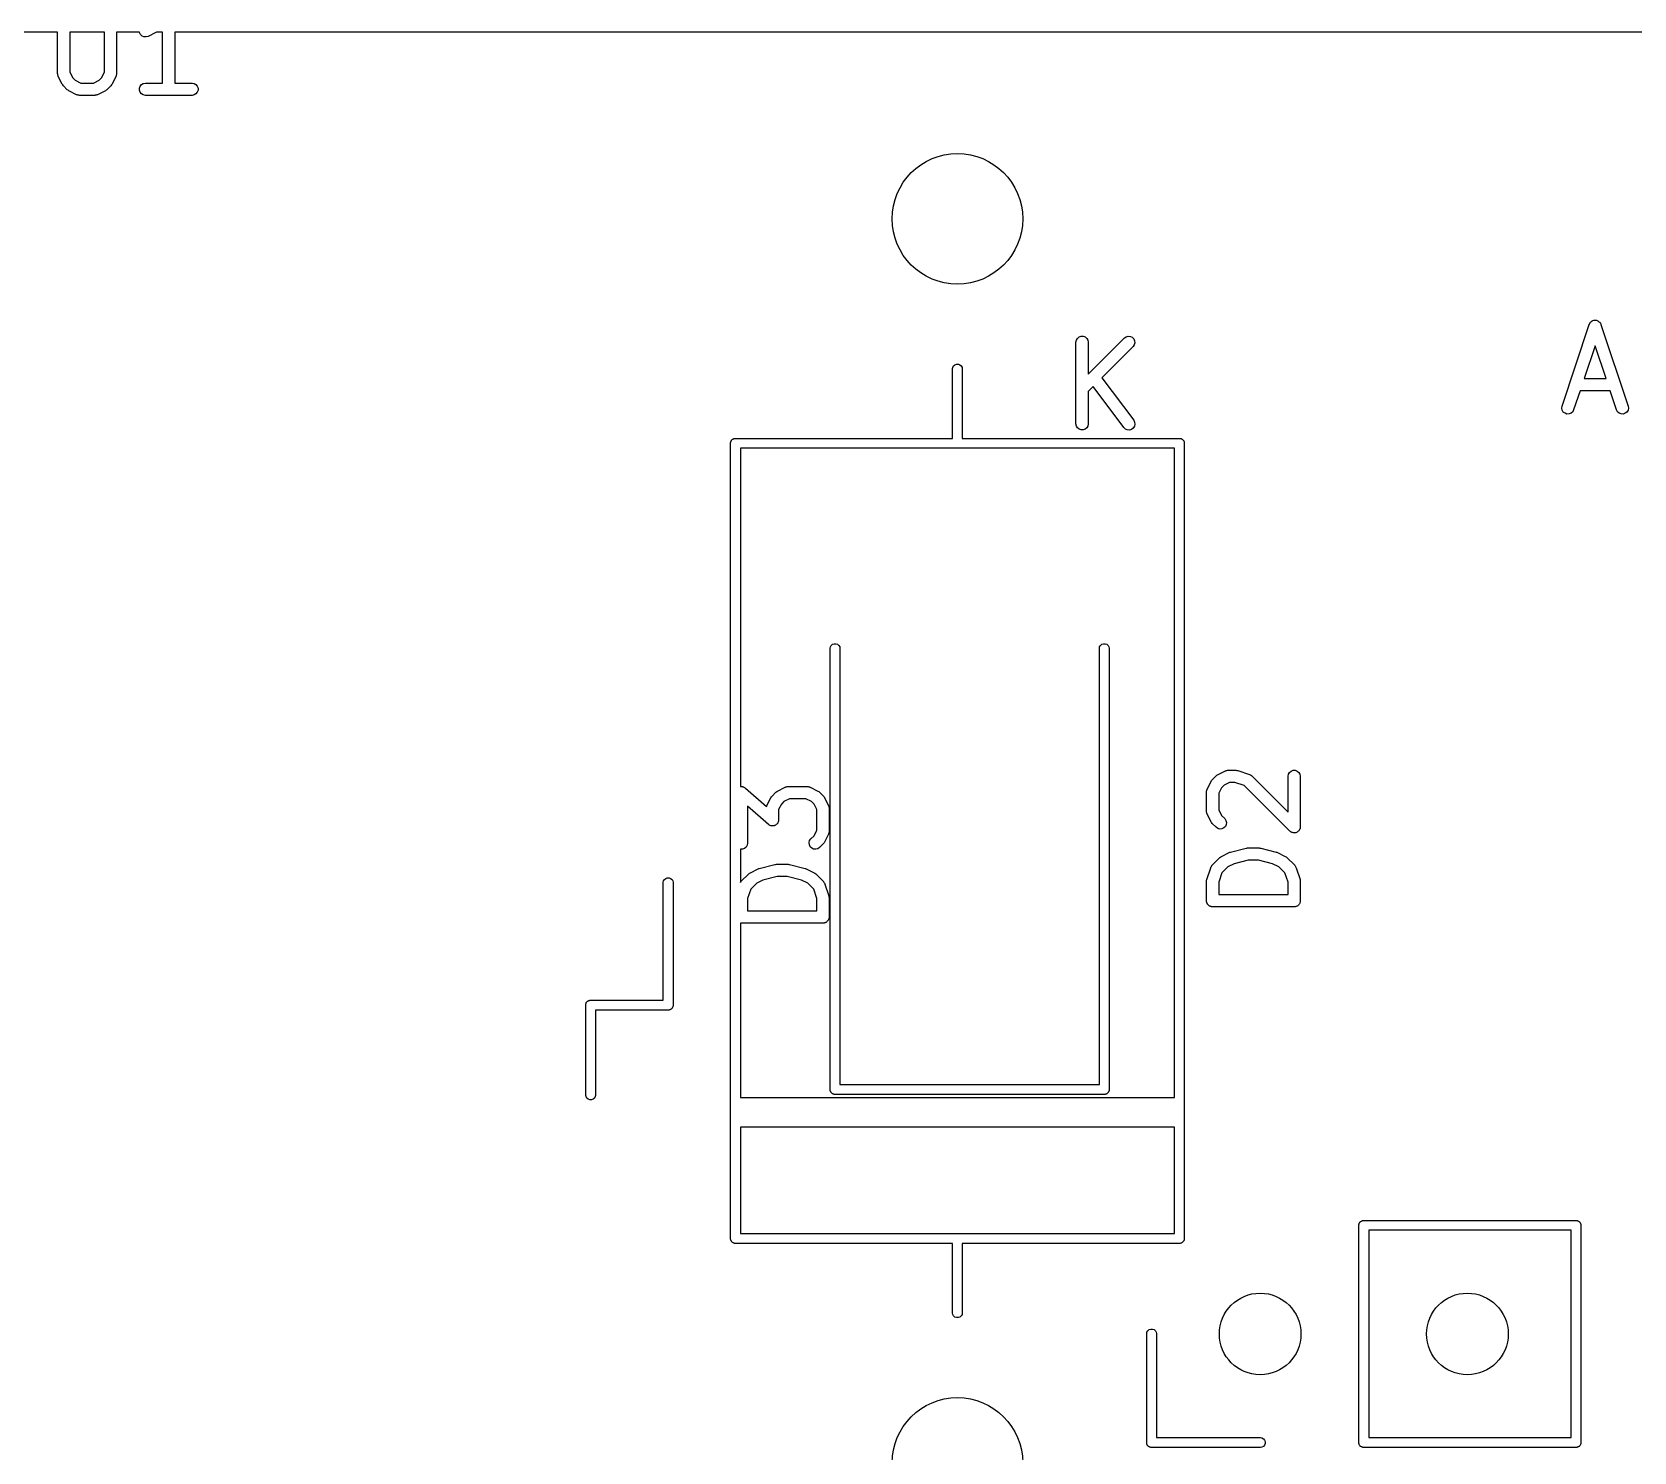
# Model space of a CAD drawing. Extents: x 202.7 to 262.5, y -125.5 to -33.7.
# Drawn here: x 221.56 to 241.19, y -90.47 to -73.07 of the extents above; entities that cross this region are included whole.
import ezdxf

# ---------------------------------------------------------------- set-up
doc = ezdxf.new("R2010")
doc.units = 0
doc.header["$MEASUREMENT"] = 0
doc.layers.add('BLACK', color=7, linetype='CONTINUOUS')

msp = doc.modelspace()

# ---------------------------------------------------------------- linework, layer by layer
at = {"layer": 'BLACK', "linetype": 'CONTINUOUS'}
for p, q in [((221.873, -73.072), (215.155, -73.072)), ((221.873, -73.5819), (221.873, -73.072)), ((222.023, -73.072), (222.023, -73.5642)), ((222.445, -73.072), (222.023, -73.072)), ((222.445, -73.5642), (222.445, -73.072)), ((222.875, -73.072), (222.595, -73.072)), ((222.595, -73.072), (222.595, -73.5819)), ((222.876, -73.0795), (222.875, -73.072)), ((222.888, -73.1028), (222.876, -73.0795)), ((222.907, -73.1207), (222.888, -73.1028)), ((222.931, -73.131), (222.907, -73.1207)), ((222.957, -73.1326), (222.931, -73.131)), ((222.982, -73.1252), (222.957, -73.1326)), ((223.077, -73.0776), (222.982, -73.1252)), ((223.084, -73.072), (223.077, -73.0776)), ((223.159, -73.072), (223.084, -73.072)), ((223.159, -73.6974), (223.159, -73.072)), ((259.685, -73.072), (223.309, -73.072)), ((223.309, -73.072), (223.309, -73.6974)), ((221.874, -73.5862), (221.873, -73.5819)), ((221.874, -73.5905), (221.874, -73.5862)), ((221.876, -73.5989), (221.874, -73.5905)), ((221.878, -73.6076), (221.876, -73.5989)), ((221.88, -73.6113), (221.878, -73.6076)), ((221.881, -73.6154), (221.88, -73.6113)), ((221.929, -73.7107), (221.881, -73.6154)), ((222.023, -73.5642), (222.057, -73.6327)), ((222.41, -73.6327), (222.445, -73.5642)), ((222.587, -73.6154), (222.539, -73.7107)), ((222.588, -73.6113), (222.587, -73.6154)), ((222.59, -73.6076), (222.588, -73.6113)), ((222.592, -73.5989), (222.59, -73.6076)), ((222.594, -73.5905), (222.592, -73.5989)), ((222.595, -73.5819), (222.594, -73.5862)), ((222.594, -73.5862), (222.594, -73.5905)), ((221.936, -73.7203), (221.929, -73.7107)), ((221.943, -73.7302), (221.936, -73.7203)), ((221.99, -73.7778), (221.943, -73.7302)), ((222, -73.7847), (221.99, -73.7778)), ((222.01, -73.7918), (222, -73.7847)), ((222.105, -73.8395), (222.01, -73.7918)), ((222.057, -73.6327), (222.088, -73.6631)), ((222.088, -73.6631), (222.156, -73.6974)), ((222.156, -73.6974), (222.311, -73.6974)), ((222.311, -73.6974), (222.38, -73.6631)), ((222.458, -73.7918), (222.363, -73.8395)), ((222.38, -73.6631), (222.41, -73.6327)), ((222.467, -73.7847), (222.458, -73.7918)), ((222.477, -73.7778), (222.467, -73.7847)), ((222.525, -73.7302), (222.477, -73.7778)), ((222.532, -73.7203), (222.525, -73.7302)), ((222.539, -73.7107), (222.532, -73.7203)), ((222.874, -73.7594), (222.883, -73.7349)), ((222.874, -73.7854), (222.874, -73.7594)), ((222.883, -73.8099), (222.874, -73.7854)), ((222.883, -73.7349), (222.9, -73.7149)), ((222.9, -73.8298), (222.883, -73.8099)), ((222.9, -73.7149), (222.922, -73.7019)), ((222.922, -73.7019), (222.948, -73.6974)), ((222.948, -73.6974), (223.159, -73.6974)), ((223.309, -73.6974), (223.52, -73.6974)), ((223.52, -73.6974), (223.545, -73.7019)), ((223.545, -73.7019), (223.568, -73.7149)), ((223.568, -73.7149), (223.584, -73.7349)), ((223.584, -73.8099), (223.568, -73.8298)), ((223.584, -73.7349), (223.593, -73.7594)), ((223.593, -73.7854), (223.584, -73.8099)), ((223.593, -73.7594), (223.593, -73.7854)), ((222.109, -73.8407), (222.105, -73.8395)), ((222.113, -73.8429), (222.109, -73.8407)), ((222.122, -73.8444), (222.113, -73.8429)), ((222.13, -73.8469), (222.122, -73.8444)), ((222.134, -73.8466), (222.13, -73.8469)), ((222.139, -73.8474), (222.134, -73.8466)), ((222.329, -73.8474), (222.139, -73.8474)), ((222.333, -73.8466), (222.329, -73.8474)), ((222.338, -73.8469), (222.333, -73.8466)), ((222.346, -73.8444), (222.338, -73.8469)), ((222.355, -73.8429), (222.346, -73.8444)), ((222.358, -73.8407), (222.355, -73.8429)), ((222.363, -73.8395), (222.358, -73.8407)), ((222.922, -73.8429), (222.9, -73.8298)), ((222.948, -73.8474), (222.922, -73.8429)), ((223.52, -73.8474), (222.948, -73.8474)), ((223.545, -73.8429), (223.52, -73.8474)), ((223.568, -73.8298), (223.545, -73.8429)), ((240.31, -77.653), (240.643, -76.653)), ((240.643, -76.653), (240.644, -76.6511)), ((240.644, -76.6511), (240.645, -76.6491)), ((240.645, -76.6491), (240.651, -76.6397)), ((240.651, -76.6397), (240.656, -76.63)), ((240.656, -76.63), (240.657, -76.6287)), ((240.657, -76.6287), (240.658, -76.6269)), ((240.658, -76.6269), (240.667, -76.6201)), ((240.667, -76.6201), (240.675, -76.6128)), ((240.675, -76.6128), (240.677, -76.612)), ((240.677, -76.612), (240.679, -76.6107)), ((240.679, -76.6107), (240.689, -76.6072)), ((240.689, -76.6072), (240.7, -76.6032)), ((240.7, -76.6032), (240.702, -76.6031)), ((240.702, -76.6031), (240.704, -76.6025)), ((240.704, -76.6025), (240.715, -76.6028)), ((240.715, -76.6028), (240.726, -76.6025)), ((240.726, -76.6025), (240.728, -76.6031)), ((240.728, -76.6031), (240.73, -76.6032)), ((240.73, -76.6032), (240.74, -76.6072)), ((240.74, -76.6072), (240.75, -76.6107)), ((240.75, -76.6107), (240.752, -76.612)), ((240.752, -76.612), (240.754, -76.6128)), ((240.754, -76.6128), (240.762, -76.6201)), ((240.762, -76.6201), (240.771, -76.6269)), ((240.771, -76.6269), (240.772, -76.6287)), ((240.772, -76.6287), (240.773, -76.63)), ((240.773, -76.63), (240.779, -76.6397)), ((240.779, -76.6397), (240.784, -76.6491)), ((240.784, -76.6491), (240.785, -76.6511)), ((240.785, -76.6511), (240.786, -76.653)), ((240.786, -76.653), (241.119, -77.653)), ((234.353, -76.8724), (234.358, -76.8467)), ((234.353, -77.8724), (234.353, -76.8724)), ((234.358, -76.8467), (234.371, -76.8242)), ((234.371, -76.8242), (234.391, -76.8074)), ((234.391, -76.8074), (234.415, -76.7985)), ((234.415, -76.7985), (234.441, -76.7985)), ((234.441, -76.7985), (234.466, -76.8074)), ((234.466, -76.8074), (234.486, -76.8242)), ((234.486, -76.8242), (234.499, -76.8467)), ((234.499, -76.8467), (234.503, -76.8724)), ((234.503, -77.2627), (234.946, -76.8193)), ((234.503, -76.8724), (234.503, -77.2627)), ((235.053, -76.9254), (234.67, -77.308)), ((234.946, -76.8193), (234.968, -76.8044)), ((234.968, -76.8044), (234.993, -76.7977)), ((234.993, -76.7977), (235.019, -76.7999)), ((235.019, -76.7999), (235.043, -76.8109)), ((235.043, -76.8109), (235.061, -76.8294)), ((235.067, -76.9041), (235.053, -76.9254)), ((235.061, -76.8294), (235.072, -76.853)), ((235.074, -76.8789), (235.067, -76.9041)), ((235.072, -76.853), (235.074, -76.8789)), ((240.715, -76.9138), (240.581, -77.316)), ((240.849, -77.316), (240.715, -76.9138)), ((232.853, -77.1608), (232.87, -77.1472)), ((232.87, -77.1472), (232.889, -77.14)), ((232.889, -77.14), (232.911, -77.14)), ((232.911, -77.14), (232.93, -77.1472)), ((232.93, -77.1472), (232.947, -77.1608)), ((232.84, -77.1948), (232.843, -77.1792)), ((232.84, -78.05), (232.84, -77.1948)), ((232.843, -77.1792), (232.853, -77.1608)), ((232.947, -77.1608), (232.957, -77.1792)), ((232.957, -77.1792), (232.96, -77.1948)), ((232.96, -77.1948), (232.96, -78.05)), ((234.67, -77.308), (235.06, -77.8274)), ((240.581, -77.316), (240.849, -77.316)), ((234.563, -77.4151), (234.503, -77.4749)), ((234.503, -77.4749), (234.503, -77.8724)), ((234.94, -77.9174), (234.563, -77.4151)), ((240.531, -77.466), (240.452, -77.7004)), ((240.899, -77.466), (240.531, -77.466)), ((240.977, -77.7004), (240.899, -77.466)), ((240.306, -77.6787), (240.31, -77.653)), ((240.312, -77.7042), (240.306, -77.6787)), ((240.325, -77.7264), (240.312, -77.7042)), ((240.346, -77.7426), (240.325, -77.7264)), ((240.37, -77.7509), (240.346, -77.7426)), ((240.421, -77.7406), (240.396, -77.7501)), ((240.44, -77.7233), (240.421, -77.7406)), ((240.452, -77.7004), (240.44, -77.7233)), ((240.989, -77.7233), (240.977, -77.7004)), ((241.009, -77.7406), (240.989, -77.7233)), ((241.033, -77.7501), (241.009, -77.7406)), ((241.084, -77.7426), (241.059, -77.7509)), ((241.104, -77.7264), (241.084, -77.7426)), ((241.118, -77.7042), (241.104, -77.7264)), ((241.123, -77.6787), (241.118, -77.7042)), ((241.119, -77.653), (241.123, -77.6787)), ((234.358, -77.898), (234.353, -77.8724)), ((234.371, -77.9206), (234.358, -77.898)), ((234.391, -77.9373), (234.371, -77.9206)), ((234.415, -77.9462), (234.391, -77.9373)), ((234.466, -77.9373), (234.441, -77.9462)), ((234.486, -77.9206), (234.466, -77.9373)), ((234.499, -77.898), (234.486, -77.9206)), ((234.503, -77.8724), (234.499, -77.898)), ((234.959, -77.9352), (234.94, -77.9174)), ((234.982, -77.9454), (234.959, -77.9352)), ((235.054, -77.9237), (235.033, -77.9393)), ((235.068, -77.9018), (235.054, -77.9237)), ((235.06, -77.8274), (235.071, -77.8506)), ((235.074, -77.8765), (235.068, -77.9018)), ((235.071, -77.8506), (235.074, -77.8765)), ((240.396, -77.7501), (240.37, -77.7509)), ((241.059, -77.7509), (241.033, -77.7501)), ((230.12, -78.0994), (230.122, -78.0944)), ((230.12, -78.1047), (230.12, -78.0994)), ((230.12, -78.1048), (230.12, -78.1047)), ((230.12, -87.8394), (230.12, -78.1048)), ((230.122, -78.0944), (230.123, -78.0892)), ((230.123, -78.0892), (230.125, -78.0845)), ((230.125, -78.0845), (230.127, -78.0795)), ((230.127, -78.0795), (230.131, -78.0755)), ((230.131, -78.0755), (230.133, -78.0708)), ((230.133, -78.0708), (230.137, -78.0674)), ((230.137, -78.0674), (230.141, -78.0633)), ((230.141, -78.0633), (230.145, -78.0607)), ((230.145, -78.0607), (230.15, -78.0572)), ((230.15, -78.0572), (230.155, -78.0554)), ((230.155, -78.0554), (230.159, -78.0527)), ((230.159, -78.0527), (230.164, -78.0518)), ((230.164, -78.0518), (230.169, -78.05)), ((230.169, -78.05), (230.175, -78.05)), ((230.175, -78.05), (230.175, -78.05)), ((230.175, -78.05), (232.84, -78.05)), ((232.96, -78.05), (235.625, -78.05)), ((234.441, -77.9462), (234.415, -77.9462)), ((235.008, -77.9468), (234.982, -77.9454)), ((235.033, -77.9393), (235.008, -77.9468)), ((235.625, -78.05), (235.625, -78.05)), ((235.625, -78.05), (235.631, -78.05)), ((235.631, -78.05), (235.636, -78.0518)), ((235.636, -78.0518), (235.641, -78.0527)), ((235.641, -78.0527), (235.645, -78.0554)), ((235.645, -78.0554), (235.65, -78.0572)), ((235.65, -78.0572), (235.655, -78.0607)), ((235.655, -78.0607), (235.659, -78.0633)), ((235.659, -78.0633), (235.663, -78.0674)), ((235.663, -78.0674), (235.667, -78.0708)), ((235.667, -78.0708), (235.669, -78.0755)), ((235.669, -78.0755), (235.673, -78.0795)), ((235.673, -78.0795), (235.675, -78.0845)), ((235.675, -78.0845), (235.677, -78.0892)), ((235.677, -78.0892), (235.678, -78.0944)), ((235.678, -78.0944), (235.68, -78.0994)), ((235.68, -78.0994), (235.68, -78.1047)), ((235.68, -78.1047), (235.68, -78.1048)), ((235.68, -78.1048), (235.68, -87.8552)), ((230.24, -78.17), (230.24, -82.3154)), ((235.56, -78.17), (230.24, -78.17)), ((235.56, -86.125), (235.56, -78.17)), ((231.34, -80.6198), (231.343, -80.6042)), ((231.34, -86.0302), (231.34, -80.6198)), ((231.343, -80.6042), (231.353, -80.5858)), ((231.353, -80.5858), (231.37, -80.5722)), ((231.37, -80.5722), (231.389, -80.565)), ((231.389, -80.565), (231.411, -80.565)), ((231.411, -80.565), (231.43, -80.5722)), ((231.43, -80.5722), (231.447, -80.5858)), ((231.447, -80.5858), (231.457, -80.6042)), ((231.457, -80.6042), (231.46, -80.6198)), ((231.46, -80.6198), (231.46, -85.965)), ((234.64, -80.6198), (234.643, -80.6042)), ((234.64, -85.965), (234.64, -80.6198)), ((234.643, -80.6042), (234.653, -80.5858)), ((234.653, -80.5858), (234.67, -80.5722)), ((234.67, -80.5722), (234.689, -80.565)), ((234.689, -80.565), (234.711, -80.565)), ((234.711, -80.565), (234.73, -80.5722)), ((234.73, -80.5722), (234.747, -80.5858)), ((234.747, -80.5858), (234.757, -80.6042)), ((234.757, -80.6042), (234.76, -80.6198)), ((234.76, -80.6198), (234.76, -86.0302)), ((235.96, -82.3462), (236.008, -82.251)), ((236.008, -82.251), (236.015, -82.2413)), ((236.015, -82.2413), (236.022, -82.2315)), ((236.022, -82.2315), (236.07, -82.1839)), ((236.07, -82.1839), (236.079, -82.177)), ((236.079, -82.177), (236.089, -82.1698)), ((236.089, -82.1698), (236.184, -82.1222)), ((236.184, -82.1222), (236.188, -82.121)), ((236.188, -82.121), (236.192, -82.1188)), ((236.192, -82.1188), (236.201, -82.1173)), ((236.201, -82.1173), (236.209, -82.1148)), ((236.209, -82.1148), (236.214, -82.115)), ((236.214, -82.115), (236.218, -82.1143)), ((236.218, -82.1143), (236.313, -82.1143)), ((236.313, -82.1143), (236.325, -82.1164)), ((236.325, -82.1164), (236.337, -82.1181)), ((236.337, -82.1181), (236.48, -82.1658)), ((236.48, -82.1658), (236.483, -82.1678)), ((236.483, -82.1678), (236.488, -82.1689)), ((236.488, -82.1689), (236.495, -82.174)), ((236.495, -82.174), (236.503, -82.1782)), ((236.503, -82.1782), (236.505, -82.1814)), ((236.505, -82.1814), (236.509, -82.1839)), ((236.509, -82.1839), (236.952, -82.6273)), ((236.952, -82.1893), (236.957, -82.1636)), ((236.952, -82.6273), (236.952, -82.1893)), ((236.957, -82.1636), (236.97, -82.1411)), ((236.97, -82.1411), (236.99, -82.1243)), ((236.99, -82.1243), (237.014, -82.1154)), ((237.014, -82.1154), (237.04, -82.1154)), ((237.04, -82.1154), (237.065, -82.1243)), ((237.065, -82.1243), (237.085, -82.1411)), ((237.085, -82.1411), (237.098, -82.1636)), ((237.098, -82.1636), (237.102, -82.1893)), ((237.102, -82.1893), (237.102, -82.8083)), ((230.24, -82.3154), (230.247, -82.3154)), ((230.247, -82.3154), (230.254, -82.3143)), ((230.254, -82.3143), (230.26, -82.3154)), ((230.26, -82.3154), (230.265, -82.3154)), ((230.265, -82.3154), (230.272, -82.3179)), ((230.272, -82.3179), (230.279, -82.3194)), ((230.279, -82.3194), (230.284, -82.3224)), ((230.284, -82.3224), (230.29, -82.3243)), ((230.29, -82.3243), (230.295, -82.329)), ((230.295, -82.329), (230.302, -82.3328)), ((230.302, -82.3328), (230.562, -82.5603)), ((230.566, -82.5462), (230.614, -82.451)), ((230.614, -82.451), (230.621, -82.4413)), ((230.621, -82.4413), (230.628, -82.4315)), ((230.628, -82.4315), (230.676, -82.3839)), ((230.676, -82.3839), (230.685, -82.377)), ((230.685, -82.377), (230.695, -82.3698)), ((230.695, -82.3698), (230.79, -82.3222)), ((230.79, -82.3222), (230.794, -82.321)), ((230.794, -82.321), (230.798, -82.3188)), ((230.798, -82.3188), (230.807, -82.3173)), ((230.807, -82.3173), (230.815, -82.3148)), ((230.815, -82.3148), (230.82, -82.315)), ((230.82, -82.315), (230.824, -82.3143)), ((230.824, -82.3143), (231.062, -82.3143)), ((231.062, -82.3143), (231.066, -82.315)), ((231.066, -82.315), (231.07, -82.3148)), ((231.07, -82.3148), (231.079, -82.3173)), ((231.079, -82.3173), (231.088, -82.3188)), ((231.088, -82.3188), (231.091, -82.321)), ((231.091, -82.321), (231.095, -82.3222)), ((231.095, -82.3222), (231.191, -82.3698)), ((231.191, -82.3698), (231.2, -82.377)), ((231.2, -82.377), (231.21, -82.3839)), ((231.21, -82.3839), (231.258, -82.4315)), ((231.258, -82.4315), (231.265, -82.4413)), ((231.265, -82.4413), (231.272, -82.451)), ((231.272, -82.451), (231.319, -82.5462)), ((235.952, -82.3798), (235.953, -82.3755)), ((235.952, -82.6179), (235.952, -82.3798)), ((235.953, -82.3712), (235.955, -82.3628)), ((235.953, -82.3755), (235.953, -82.3712)), ((235.955, -82.3628), (235.957, -82.3541)), ((235.957, -82.3541), (235.959, -82.3504)), ((235.959, -82.3504), (235.96, -82.3462)), ((236.137, -82.3289), (236.102, -82.3975)), ((236.102, -82.3975), (236.102, -82.6002)), ((236.167, -82.2985), (236.137, -82.3289)), ((236.236, -82.2643), (236.167, -82.2985)), ((236.301, -82.2643), (236.236, -82.2643)), ((236.415, -82.3025), (236.301, -82.2643)), ((236.974, -82.8614), (236.415, -82.3025)), ((230.584, -82.7791), (230.327, -82.5546)), ((230.327, -82.5546), (230.327, -83.0083)), ((230.562, -82.5603), (230.563, -82.5541)), ((230.563, -82.5541), (230.565, -82.5504)), ((230.565, -82.5504), (230.566, -82.5462)), ((230.743, -82.5289), (230.708, -82.5975)), ((230.708, -82.5975), (230.708, -82.7226)), ((230.773, -82.4985), (230.743, -82.5289)), ((230.842, -82.4643), (230.773, -82.4985)), ((231.044, -82.4643), (230.842, -82.4643)), ((231.113, -82.4985), (231.044, -82.4643)), ((231.143, -82.5289), (231.113, -82.4985)), ((231.177, -82.5975), (231.143, -82.5289)), ((231.177, -82.8478), (231.177, -82.5975)), ((231.319, -82.5462), (231.321, -82.5504)), ((231.321, -82.5504), (231.323, -82.5541)), ((231.323, -82.5541), (231.324, -82.5628)), ((231.324, -82.5628), (231.327, -82.5712)), ((231.327, -82.5712), (231.327, -82.5755)), ((231.327, -82.5755), (231.327, -82.5798)), ((231.327, -82.5798), (231.327, -82.8655)), ((235.953, -82.6221), (235.952, -82.6179)), ((235.953, -82.6264), (235.953, -82.6221)), ((235.955, -82.6349), (235.953, -82.6264)), ((235.957, -82.6435), (235.955, -82.6349)), ((235.959, -82.6473), (235.957, -82.6435)), ((235.96, -82.6514), (235.959, -82.6473)), ((236.102, -82.6002), (236.137, -82.6687)), ((230.59, -82.7829), (230.584, -82.7791)), ((230.596, -82.7876), (230.59, -82.7829)), ((230.601, -82.7896), (230.596, -82.7876)), ((230.606, -82.7925), (230.601, -82.7896)), ((230.613, -82.794), (230.606, -82.7925)), ((230.62, -82.7965), (230.613, -82.794)), ((230.626, -82.7965), (230.62, -82.7965)), ((230.632, -82.7976), (230.626, -82.7965)), ((230.639, -82.7965), (230.632, -82.7976)), ((230.646, -82.7965), (230.639, -82.7965)), ((230.652, -82.7945), (230.646, -82.7965)), ((230.658, -82.7936), (230.652, -82.7945)), ((230.664, -82.7901), (230.658, -82.7936)), ((230.671, -82.7876), (230.664, -82.7901)), ((230.675, -82.7838), (230.671, -82.7876)), ((230.68, -82.7811), (230.675, -82.7838)), ((230.685, -82.7755), (230.68, -82.7811)), ((230.691, -82.7708), (230.685, -82.7755)), ((230.694, -82.7658), (230.691, -82.7708)), ((230.697, -82.7615), (230.694, -82.7658)), ((230.7, -82.7546), (230.697, -82.7615)), ((230.704, -82.7483), (230.7, -82.7546)), ((230.705, -82.7426), (230.704, -82.7483)), ((230.707, -82.7372), (230.705, -82.7426)), ((230.708, -82.7226), (230.707, -82.7298)), ((230.707, -82.7298), (230.707, -82.7372)), ((236.008, -82.7466), (235.96, -82.6514)), ((236.015, -82.7563), (236.008, -82.7466)), ((236.022, -82.7661), (236.015, -82.7563)), ((236.07, -82.8137), (236.022, -82.7661)), ((236.091, -82.8287), (236.07, -82.8137)), ((236.116, -82.8354), (236.091, -82.8287)), ((236.142, -82.8332), (236.116, -82.8354)), ((236.137, -82.6687), (236.176, -82.7077)), ((236.166, -82.8222), (236.142, -82.8332)), ((236.184, -82.8037), (236.166, -82.8222)), ((236.176, -82.7077), (236.191, -82.729)), ((236.195, -82.7801), (236.184, -82.8037)), ((236.191, -82.729), (236.197, -82.7542)), ((236.197, -82.7542), (236.195, -82.7801)), ((237.093, -82.8425), (237.089, -82.8514)), ((237.098, -82.834), (237.093, -82.8425)), ((237.1, -82.8277), (237.098, -82.8307)), ((237.098, -82.8307), (237.098, -82.834)), ((237.101, -82.818), (237.1, -82.8277)), ((237.102, -82.8083), (237.101, -82.818)), ((230.323, -83.034), (230.31, -83.0565)), ((230.327, -83.0083), (230.323, -83.034)), ((231.082, -83.0018), (231.089, -82.9766)), ((231.085, -83.0277), (231.082, -83.0018)), ((231.096, -83.0514), (231.085, -83.0277)), ((231.089, -82.9766), (231.104, -82.9553)), ((231.104, -82.9553), (231.143, -82.9163)), ((231.143, -82.9163), (231.177, -82.8478)), ((231.258, -83.0137), (231.21, -83.0614)), ((231.265, -83.0039), (231.258, -83.0137)), ((231.272, -82.9943), (231.265, -83.0039)), ((231.319, -82.899), (231.272, -82.9943)), ((231.321, -82.8949), (231.319, -82.899)), ((231.323, -82.8911), (231.321, -82.8949)), ((231.324, -82.8825), (231.323, -82.8911)), ((231.327, -82.8741), (231.324, -82.8825)), ((231.327, -82.8655), (231.327, -82.8697)), ((231.327, -82.8697), (231.327, -82.8741)), ((236.982, -82.867), (236.974, -82.8614)), ((236.99, -82.8733), (236.982, -82.867)), ((236.993, -82.8744), (236.99, -82.8733)), ((236.996, -82.8763), (236.993, -82.8744)), ((237.005, -82.8788), (236.996, -82.8763)), ((237.014, -82.8822), (237.005, -82.8788)), ((237.018, -82.8822), (237.014, -82.8822)), ((237.021, -82.883), (237.018, -82.8822)), ((237.031, -82.8822), (237.021, -82.883)), ((237.04, -82.8822), (237.031, -82.8822)), ((237.044, -82.8811), (237.04, -82.8822)), ((237.047, -82.8808), (237.044, -82.8811)), ((237.056, -82.8766), (237.047, -82.8808)), ((237.065, -82.8733), (237.056, -82.8766)), ((237.067, -82.8712), (237.065, -82.8733)), ((237.07, -82.8698), (237.067, -82.8712)), ((237.077, -82.8628), (237.07, -82.8698)), ((237.085, -82.8565), (237.077, -82.8628)), ((237.086, -82.8537), (237.085, -82.8565)), ((237.089, -82.8514), (237.086, -82.8537)), ((230.265, -83.0822), (230.24, -83.0822)), ((230.24, -83.0822), (230.24, -83.4878)), ((230.29, -83.0733), (230.265, -83.0822)), ((230.31, -83.0565), (230.29, -83.0733)), ((231.114, -83.0698), (231.096, -83.0514)), ((231.138, -83.0808), (231.114, -83.0698)), ((231.164, -83.083), (231.138, -83.0808)), ((231.189, -83.0763), (231.164, -83.083)), ((231.21, -83.0614), (231.189, -83.0763)), ((236.022, -83.2791), (236.117, -83.1839)), ((236.117, -83.1839), (236.127, -83.177)), ((236.127, -83.177), (236.137, -83.1698)), ((236.137, -83.1698), (236.232, -83.1222)), ((236.232, -83.1222), (236.24, -83.1199)), ((236.24, -83.1199), (236.247, -83.1165)), ((236.247, -83.1165), (236.438, -83.0689)), ((236.465, -83.2167), (236.292, -83.26)), ((236.438, -83.0689), (236.447, -83.0683)), ((236.447, -83.0683), (236.456, -83.0667)), ((236.456, -83.0667), (236.599, -83.0667)), ((236.59, -83.2167), (236.465, -83.2167)), ((236.763, -83.26), (236.59, -83.2167)), ((236.599, -83.0667), (236.608, -83.0683)), ((236.608, -83.0683), (236.617, -83.0689)), ((236.617, -83.0689), (236.807, -83.1165)), ((236.807, -83.1165), (236.815, -83.1199)), ((236.815, -83.1199), (236.823, -83.1222)), ((236.823, -83.1222), (236.918, -83.1698)), ((236.918, -83.1698), (236.928, -83.177)), ((236.928, -83.177), (236.938, -83.1839)), ((236.938, -83.1839), (237.033, -83.2791)), ((229.325, -83.4392), (229.344, -83.432)), ((229.344, -83.432), (229.366, -83.432)), ((229.366, -83.432), (229.385, -83.4392)), ((230.247, -83.4791), (230.342, -83.3839)), ((230.342, -83.3839), (230.352, -83.377)), ((230.352, -83.377), (230.362, -83.3698)), ((230.362, -83.3698), (230.457, -83.3222)), ((230.457, -83.3222), (230.465, -83.3199)), ((230.465, -83.3199), (230.472, -83.3165)), ((230.472, -83.3165), (230.663, -83.2689)), ((230.69, -83.4167), (230.517, -83.46)), ((230.663, -83.2689), (230.672, -83.2683)), ((230.672, -83.2683), (230.681, -83.2667)), ((230.681, -83.2667), (230.824, -83.2667)), ((230.815, -83.4167), (230.69, -83.4167)), ((230.988, -83.46), (230.815, -83.4167)), ((230.824, -83.2667), (230.833, -83.2683)), ((230.833, -83.2683), (230.842, -83.2689)), ((230.842, -83.2689), (231.032, -83.3165)), ((231.032, -83.3165), (231.04, -83.3199)), ((231.04, -83.3199), (231.048, -83.3222)), ((231.048, -83.3222), (231.143, -83.3698)), ((231.143, -83.3698), (231.153, -83.377)), ((231.153, -83.377), (231.163, -83.3839)), ((231.163, -83.3839), (231.258, -83.4791)), ((235.956, -83.4513), (236.004, -83.3084)), ((236.004, -83.3084), (236.006, -83.3046)), ((236.006, -83.3046), (236.007, -83.3004)), ((236.007, -83.3004), (236.012, -83.2932)), ((236.012, -83.2932), (236.016, -83.2855)), ((236.016, -83.2855), (236.019, -83.2826)), ((236.019, -83.2826), (236.022, -83.2791)), ((236.141, -83.3727), (236.102, -83.4872)), ((236.215, -83.2985), (236.141, -83.3727)), ((236.292, -83.26), (236.215, -83.2985)), ((236.84, -83.2985), (236.763, -83.26)), ((236.914, -83.3727), (236.84, -83.2985)), ((236.952, -83.4872), (236.914, -83.3727)), ((237.033, -83.2791), (237.035, -83.2827)), ((237.035, -83.2827), (237.039, -83.2855)), ((237.039, -83.2855), (237.043, -83.2932)), ((237.043, -83.2932), (237.048, -83.3004)), ((237.048, -83.3004), (237.049, -83.3046)), ((237.049, -83.3046), (237.051, -83.3084)), ((237.051, -83.3084), (237.099, -83.4513)), ((229.295, -83.4868), (229.298, -83.4712)), ((229.295, -84.932), (229.295, -83.4868)), ((229.298, -83.4712), (229.308, -83.4528)), ((229.308, -83.4528), (229.325, -83.4392)), ((229.385, -83.4392), (229.402, -83.4528)), ((229.402, -83.4528), (229.412, -83.4712)), ((229.412, -83.4712), (229.415, -83.4868)), ((229.415, -83.4868), (229.415, -84.9972)), ((230.24, -83.4878), (230.241, -83.4855)), ((230.241, -83.4855), (230.244, -83.4826)), ((230.244, -83.4826), (230.247, -83.4791)), ((230.366, -83.5727), (230.327, -83.6872)), ((230.44, -83.4985), (230.366, -83.5727)), ((230.517, -83.46), (230.44, -83.4985)), ((231.065, -83.4985), (230.988, -83.46)), ((231.139, -83.5727), (231.065, -83.4985)), ((231.177, -83.6872), (231.139, -83.5727)), ((231.258, -83.4791), (231.26, -83.4827)), ((231.26, -83.4827), (231.264, -83.4855)), ((231.264, -83.4855), (231.268, -83.4932)), ((231.268, -83.4932), (231.273, -83.5004)), ((231.273, -83.5004), (231.274, -83.5046)), ((231.274, -83.5046), (231.276, -83.5084)), ((231.276, -83.5084), (231.324, -83.6513)), ((235.952, -83.475), (235.954, -83.4632)), ((235.952, -83.7131), (235.952, -83.475)), ((235.954, -83.4632), (235.956, -83.4513)), ((236.102, -83.4872), (236.102, -83.6381)), ((236.952, -83.6381), (236.952, -83.4872)), ((237.099, -83.4513), (237.1, -83.4632)), ((237.1, -83.4632), (237.102, -83.475)), ((237.102, -83.475), (237.102, -83.7131)), ((230.327, -83.6872), (230.327, -83.8381)), ((231.177, -83.8381), (231.177, -83.6872)), ((231.324, -83.6513), (231.325, -83.6632)), ((231.325, -83.6632), (231.327, -83.675)), ((231.327, -83.675), (231.327, -83.9131)), ((235.954, -83.7196), (235.952, -83.7131)), ((235.954, -83.7261), (235.954, -83.7196)), ((235.956, -83.7323), (235.954, -83.7261)), ((235.957, -83.7387), (235.956, -83.7323)), ((235.96, -83.7444), (235.957, -83.7387)), ((235.962, -83.7506), (235.96, -83.7444)), ((235.967, -83.7556), (235.962, -83.7506)), ((235.97, -83.7613), (235.967, -83.7556)), ((235.975, -83.7655), (235.97, -83.7613)), ((235.979, -83.7705), (235.975, -83.7655)), ((235.985, -83.7738), (235.979, -83.7705)), ((235.99, -83.778), (235.985, -83.7738)), ((235.996, -83.7803), (235.99, -83.778)), ((236.002, -83.7836), (235.996, -83.7803)), ((236.008, -83.7847), (236.002, -83.7836)), ((236.014, -83.787), (236.008, -83.7847)), ((236.021, -83.787), (236.014, -83.787)), ((236.027, -83.7881), (236.021, -83.787)), ((237.027, -83.7881), (236.027, -83.7881)), ((236.102, -83.6381), (236.952, -83.6381)), ((237.034, -83.787), (237.027, -83.7881)), ((237.04, -83.787), (237.034, -83.787)), ((237.047, -83.7847), (237.04, -83.787)), ((237.053, -83.7836), (237.047, -83.7847)), ((237.059, -83.7803), (237.053, -83.7836)), ((237.065, -83.778), (237.059, -83.7803)), ((237.07, -83.7738), (237.065, -83.778)), ((237.076, -83.7705), (237.07, -83.7738)), ((237.08, -83.7655), (237.076, -83.7705)), ((237.085, -83.7613), (237.08, -83.7655)), ((237.088, -83.7556), (237.085, -83.7613)), ((237.092, -83.7506), (237.088, -83.7556)), ((237.095, -83.7444), (237.092, -83.7506)), ((237.098, -83.7387), (237.095, -83.7444)), ((237.099, -83.7323), (237.098, -83.7387)), ((237.101, -83.7261), (237.099, -83.7323)), ((237.102, -83.7131), (237.101, -83.7196)), ((237.101, -83.7196), (237.101, -83.7261)), ((230.246, -83.987), (230.24, -83.987)), ((230.24, -83.987), (230.24, -86.125)), ((230.252, -83.9881), (230.246, -83.987)), ((231.252, -83.9881), (230.252, -83.9881)), ((230.327, -83.8381), (231.177, -83.8381)), ((231.259, -83.987), (231.252, -83.9881)), ((231.265, -83.987), (231.259, -83.987)), ((231.272, -83.9847), (231.265, -83.987)), ((231.278, -83.9836), (231.272, -83.9847)), ((231.284, -83.9803), (231.278, -83.9836)), ((231.29, -83.978), (231.284, -83.9803)), ((231.295, -83.9738), (231.29, -83.978)), ((231.301, -83.9705), (231.295, -83.9738)), ((231.305, -83.9655), (231.301, -83.9705)), ((231.31, -83.9613), (231.305, -83.9655)), ((231.313, -83.9556), (231.31, -83.9613)), ((231.317, -83.9506), (231.313, -83.9556)), ((231.32, -83.9444), (231.317, -83.9506)), ((231.323, -83.9387), (231.32, -83.9444)), ((231.324, -83.9323), (231.323, -83.9387)), ((231.326, -83.9261), (231.324, -83.9323)), ((231.327, -83.9131), (231.326, -83.9196)), ((231.326, -83.9196), (231.326, -83.9261)), ((228.345, -84.9814), (228.347, -84.9764)), ((228.345, -84.9867), (228.345, -84.9814)), ((228.345, -84.9868), (228.345, -84.9867)), ((228.345, -86.0972), (228.345, -84.9868)), ((228.347, -84.9764), (228.348, -84.9712)), ((228.348, -84.9712), (228.35, -84.9665)), ((228.35, -84.9665), (228.352, -84.9615)), ((228.352, -84.9615), (228.356, -84.9575)), ((228.356, -84.9575), (228.358, -84.9528)), ((228.358, -84.9528), (228.362, -84.9494)), ((228.362, -84.9494), (228.366, -84.9453)), ((228.366, -84.9453), (228.37, -84.9427)), ((228.37, -84.9427), (228.375, -84.9392)), ((228.375, -84.9392), (228.38, -84.9374)), ((228.38, -84.9374), (228.384, -84.9347)), ((228.384, -84.9347), (228.389, -84.9338)), ((228.389, -84.9338), (228.394, -84.932)), ((228.394, -84.932), (228.4, -84.932)), ((228.4, -84.932), (228.4, -84.932)), ((228.4, -84.932), (229.295, -84.932)), ((229.415, -85.0026), (229.413, -85.0076)), ((229.415, -84.9972), (229.415, -84.9973)), ((229.415, -84.9973), (229.415, -85.0026)), ((229.36, -85.052), (228.465, -85.052)), ((228.465, -85.052), (228.465, -86.0972)), ((229.366, -85.052), (229.36, -85.052)), ((229.36, -85.052), (229.36, -85.052)), ((229.371, -85.0502), (229.366, -85.052)), ((229.376, -85.0493), (229.371, -85.0502)), ((229.38, -85.0466), (229.376, -85.0493)), ((229.385, -85.0448), (229.38, -85.0466)), ((229.39, -85.0413), (229.385, -85.0448)), ((229.394, -85.0387), (229.39, -85.0413)), ((229.398, -85.0346), (229.394, -85.0387)), ((229.402, -85.0312), (229.398, -85.0346)), ((229.404, -85.0265), (229.402, -85.0312)), ((229.408, -85.0225), (229.404, -85.0265)), ((229.41, -85.0175), (229.408, -85.0225)), ((229.412, -85.0128), (229.41, -85.0175)), ((229.413, -85.0076), (229.412, -85.0128)), ((231.46, -85.965), (234.64, -85.965)), ((228.348, -86.1128), (228.345, -86.0972)), ((228.358, -86.1312), (228.348, -86.1128)), ((228.375, -86.1448), (228.358, -86.1312)), ((228.394, -86.152), (228.375, -86.1448)), ((228.416, -86.152), (228.394, -86.152)), ((228.435, -86.1448), (228.416, -86.152)), ((228.452, -86.1312), (228.435, -86.1448)), ((228.462, -86.1128), (228.452, -86.1312)), ((228.465, -86.0972), (228.462, -86.1128)), ((230.24, -86.125), (235.56, -86.125)), ((231.34, -86.0303), (231.34, -86.0302)), ((231.34, -86.0356), (231.34, -86.0303)), ((231.342, -86.0406), (231.34, -86.0356)), ((231.343, -86.0458), (231.342, -86.0406)), ((231.345, -86.0505), (231.343, -86.0458)), ((231.347, -86.0555), (231.345, -86.0505)), ((231.351, -86.0595), (231.347, -86.0555)), ((231.353, -86.0642), (231.351, -86.0595)), ((231.357, -86.0676), (231.353, -86.0642)), ((231.361, -86.0717), (231.357, -86.0676)), ((231.365, -86.0743), (231.361, -86.0717)), ((231.37, -86.0778), (231.365, -86.0743)), ((231.375, -86.0796), (231.37, -86.0778)), ((231.379, -86.0823), (231.375, -86.0796)), ((231.384, -86.0832), (231.379, -86.0823)), ((231.389, -86.085), (231.384, -86.0832)), ((231.395, -86.085), (231.389, -86.085)), ((234.705, -86.085), (231.395, -86.085)), ((231.395, -86.085), (231.395, -86.085)), ((234.711, -86.085), (234.705, -86.085)), ((234.705, -86.085), (234.705, -86.085)), ((234.716, -86.0832), (234.711, -86.085)), ((234.721, -86.0823), (234.716, -86.0832)), ((234.725, -86.0796), (234.721, -86.0823)), ((234.73, -86.0778), (234.725, -86.0796)), ((234.735, -86.0743), (234.73, -86.0778)), ((234.739, -86.0717), (234.735, -86.0743)), ((234.743, -86.0676), (234.739, -86.0717)), ((234.747, -86.0642), (234.743, -86.0676)), ((234.749, -86.0595), (234.747, -86.0642)), ((234.753, -86.0555), (234.749, -86.0595)), ((234.755, -86.0505), (234.753, -86.0555)), ((234.757, -86.0458), (234.755, -86.0505)), ((234.758, -86.0406), (234.757, -86.0458)), ((234.76, -86.0356), (234.758, -86.0406)), ((234.76, -86.0302), (234.76, -86.0303)), ((234.76, -86.0303), (234.76, -86.0356)), ((230.24, -86.485), (230.24, -87.79)), ((235.56, -86.485), (230.24, -86.485)), ((235.56, -87.79), (235.56, -86.485)), ((237.82, -87.6794), (237.822, -87.6744)), ((237.82, -87.6848), (237.82, -87.6794)), ((237.82, -90.3552), (237.82, -87.6848)), ((237.822, -87.6744), (237.823, -87.6692)), ((237.823, -87.6692), (237.825, -87.6646)), ((237.825, -87.6646), (237.827, -87.6595)), ((237.827, -87.6595), (237.831, -87.6554)), ((237.831, -87.6554), (237.833, -87.6508)), ((237.833, -87.6508), (237.837, -87.6474)), ((237.837, -87.6474), (237.841, -87.6433)), ((237.841, -87.6433), (237.845, -87.6407)), ((237.845, -87.6407), (237.85, -87.6372)), ((237.85, -87.6372), (237.855, -87.6354)), ((237.855, -87.6354), (237.859, -87.6327)), ((237.859, -87.6327), (237.864, -87.6318)), ((237.864, -87.6318), (237.869, -87.63)), ((237.869, -87.63), (237.875, -87.63)), ((237.875, -87.63), (237.875, -87.63)), ((237.875, -87.63), (240.485, -87.63)), ((237.94, -87.75), (237.94, -90.29)), ((240.42, -87.75), (237.94, -87.75)), ((240.42, -90.29), (240.42, -87.75)), ((240.485, -87.63), (240.491, -87.63)), ((240.485, -87.63), (240.485, -87.63)), ((240.491, -87.63), (240.496, -87.6318)), ((240.496, -87.6318), (240.501, -87.6327)), ((240.501, -87.6327), (240.505, -87.6354)), ((240.505, -87.6354), (240.51, -87.6372)), ((240.51, -87.6372), (240.515, -87.6407)), ((240.515, -87.6407), (240.519, -87.6433)), ((240.519, -87.6433), (240.523, -87.6474)), ((240.523, -87.6474), (240.527, -87.6508)), ((240.527, -87.6508), (240.529, -87.6555)), ((240.529, -87.6555), (240.533, -87.6595)), ((240.533, -87.6595), (240.535, -87.6645)), ((240.535, -87.6645), (240.537, -87.6692)), ((240.537, -87.6692), (240.538, -87.6744)), ((240.538, -87.6744), (240.54, -87.6794)), ((240.54, -87.6794), (240.54, -87.6847)), ((240.54, -87.6847), (240.54, -87.6848)), ((240.54, -87.6848), (240.54, -90.3552)), ((230.12, -87.8606), (230.12, -87.8394)), ((230.122, -87.8656), (230.12, -87.8606)), ((230.123, -87.8708), (230.122, -87.8656)), ((230.125, -87.8755), (230.123, -87.8708)), ((230.127, -87.8805), (230.125, -87.8755)), ((230.131, -87.8845), (230.127, -87.8805)), ((230.133, -87.8892), (230.131, -87.8845)), ((230.137, -87.8926), (230.133, -87.8892)), ((230.141, -87.8967), (230.137, -87.8926)), ((230.145, -87.8993), (230.141, -87.8967)), ((230.15, -87.9028), (230.145, -87.8993)), ((230.155, -87.9046), (230.15, -87.9028)), ((230.159, -87.9073), (230.155, -87.9046)), ((230.164, -87.9082), (230.159, -87.9073)), ((230.169, -87.91), (230.164, -87.9082)), ((230.175, -87.91), (230.169, -87.91)), ((232.84, -87.91), (230.175, -87.91)), ((230.175, -87.91), (230.175, -87.91)), ((230.24, -87.79), (235.56, -87.79)), ((232.84, -88.7652), (232.84, -87.91)), ((235.625, -87.91), (232.96, -87.91)), ((232.96, -87.91), (232.96, -88.7652)), ((235.631, -87.91), (235.625, -87.91)), ((235.625, -87.91), (235.625, -87.91)), ((235.636, -87.9082), (235.631, -87.91)), ((235.641, -87.9073), (235.636, -87.9082)), ((235.645, -87.9046), (235.641, -87.9073)), ((235.65, -87.9028), (235.645, -87.9046)), ((235.655, -87.8993), (235.65, -87.9028)), ((235.659, -87.8967), (235.655, -87.8993)), ((235.663, -87.8926), (235.659, -87.8967)), ((235.667, -87.8892), (235.663, -87.8926)), ((235.669, -87.8845), (235.667, -87.8892)), ((235.673, -87.8805), (235.669, -87.8845)), ((235.675, -87.8755), (235.673, -87.8805)), ((235.677, -87.8708), (235.675, -87.8755)), ((235.678, -87.8656), (235.677, -87.8708)), ((235.68, -87.8606), (235.678, -87.8656)), ((235.68, -87.8552), (235.68, -87.8553)), ((235.68, -87.8553), (235.68, -87.8606)), ((232.843, -88.7808), (232.84, -88.7652)), ((232.853, -88.7992), (232.843, -88.7808)), ((232.87, -88.8128), (232.853, -88.7992)), ((232.889, -88.82), (232.87, -88.8128)), ((232.911, -88.82), (232.889, -88.82)), ((232.93, -88.8128), (232.911, -88.82)), ((232.947, -88.7992), (232.93, -88.8128)), ((232.957, -88.7808), (232.947, -88.7992)), ((232.96, -88.7652), (232.957, -88.7808)), ((235.22, -89.0148), (235.223, -88.9992)), ((235.22, -90.3552), (235.22, -89.0148)), ((235.223, -88.9992), (235.233, -88.9808)), ((235.233, -88.9808), (235.25, -88.9672)), ((235.25, -88.9672), (235.269, -88.96)), ((235.269, -88.96), (235.291, -88.96)), ((235.291, -88.96), (235.31, -88.9672)), ((235.31, -88.9672), (235.327, -88.9808)), ((235.327, -88.9808), (235.337, -88.9992)), ((235.337, -88.9992), (235.34, -89.0148)), ((235.34, -89.0148), (235.34, -90.29)), ((235.34, -90.29), (236.615, -90.29)), ((236.615, -90.29), (236.631, -90.2927)), ((236.631, -90.2927), (236.649, -90.3033)), ((236.649, -90.3033), (236.663, -90.3195)), ((237.94, -90.29), (240.42, -90.29)), ((235.22, -90.3553), (235.22, -90.3552)), ((235.22, -90.3606), (235.22, -90.3553)), ((235.222, -90.3656), (235.22, -90.3606)), ((235.223, -90.3708), (235.222, -90.3656)), ((235.225, -90.3755), (235.223, -90.3708)), ((235.227, -90.3805), (235.225, -90.3755)), ((235.231, -90.3845), (235.227, -90.3805)), ((235.233, -90.3892), (235.231, -90.3845)), ((235.237, -90.3926), (235.233, -90.3892)), ((235.241, -90.3967), (235.237, -90.3926)), ((235.245, -90.3993), (235.241, -90.3967)), ((235.25, -90.4028), (235.245, -90.3993)), ((235.255, -90.4046), (235.25, -90.4028)), ((235.259, -90.4073), (235.255, -90.4046)), ((235.264, -90.4082), (235.259, -90.4073)), ((235.269, -90.41), (235.264, -90.4082)), ((235.275, -90.41), (235.269, -90.41)), ((236.615, -90.41), (235.275, -90.41)), ((235.275, -90.41), (235.275, -90.41)), ((236.631, -90.4073), (236.615, -90.41)), ((236.649, -90.3967), (236.631, -90.4073)), ((236.663, -90.3805), (236.649, -90.3967)), ((236.663, -90.3195), (236.67, -90.3394)), ((236.67, -90.3606), (236.663, -90.3805)), ((236.67, -90.3394), (236.67, -90.3606)), ((237.82, -90.3553), (237.82, -90.3552)), ((237.82, -90.3606), (237.82, -90.3553)), ((237.822, -90.3656), (237.82, -90.3606)), ((237.823, -90.3708), (237.822, -90.3656)), ((237.825, -90.3755), (237.823, -90.3708)), ((237.827, -90.3805), (237.825, -90.3755)), ((237.831, -90.3845), (237.827, -90.3805)), ((237.833, -90.3892), (237.831, -90.3845)), ((237.837, -90.3926), (237.833, -90.3892)), ((237.841, -90.3967), (237.837, -90.3926)), ((237.845, -90.3993), (237.841, -90.3967)), ((237.85, -90.4028), (237.845, -90.3993)), ((237.855, -90.4046), (237.85, -90.4028)), ((237.859, -90.4073), (237.855, -90.4046)), ((237.864, -90.4082), (237.859, -90.4073)), ((237.869, -90.41), (237.864, -90.4082)), ((237.875, -90.41), (237.869, -90.41)), ((240.485, -90.41), (237.875, -90.41)), ((237.875, -90.41), (237.875, -90.41)), ((240.491, -90.41), (240.485, -90.41)), ((240.485, -90.41), (240.485, -90.41)), ((240.496, -90.4082), (240.491, -90.41)), ((240.501, -90.4073), (240.496, -90.4082)), ((240.505, -90.4046), (240.501, -90.4073)), ((240.51, -90.4028), (240.505, -90.4046)), ((240.515, -90.3993), (240.51, -90.4028)), ((240.519, -90.3967), (240.515, -90.3993)), ((240.523, -90.3926), (240.519, -90.3967)), ((240.527, -90.3892), (240.523, -90.3926)), ((240.529, -90.3845), (240.527, -90.3892)), ((240.533, -90.3805), (240.529, -90.3845)), ((240.535, -90.3755), (240.533, -90.3805)), ((240.537, -90.3708), (240.535, -90.3755)), ((240.538, -90.3656), (240.537, -90.3708)), ((240.54, -90.3606), (240.538, -90.3656)), ((240.54, -90.3552), (240.54, -90.3553)), ((240.54, -90.3553), (240.54, -90.3606))]:
    msp.add_line(p, q, dxfattribs=at)
at = {"layer": 'BLACK'}
for centre, radius in [((232.9, -75.36), 0.8), ((232.9, -75.36), 0.8), ((236.61, -89.02), 0.5), ((236.61, -89.02), 0.5), ((239.15, -89.02), 0.5), ((239.15, -89.02), 0.5), ((232.9, -90.6), 0.8), ((232.9, -90.6), 0.8)]:
    msp.add_circle(centre, radius, dxfattribs=at)

doc.saveas('drawing.dxf')
